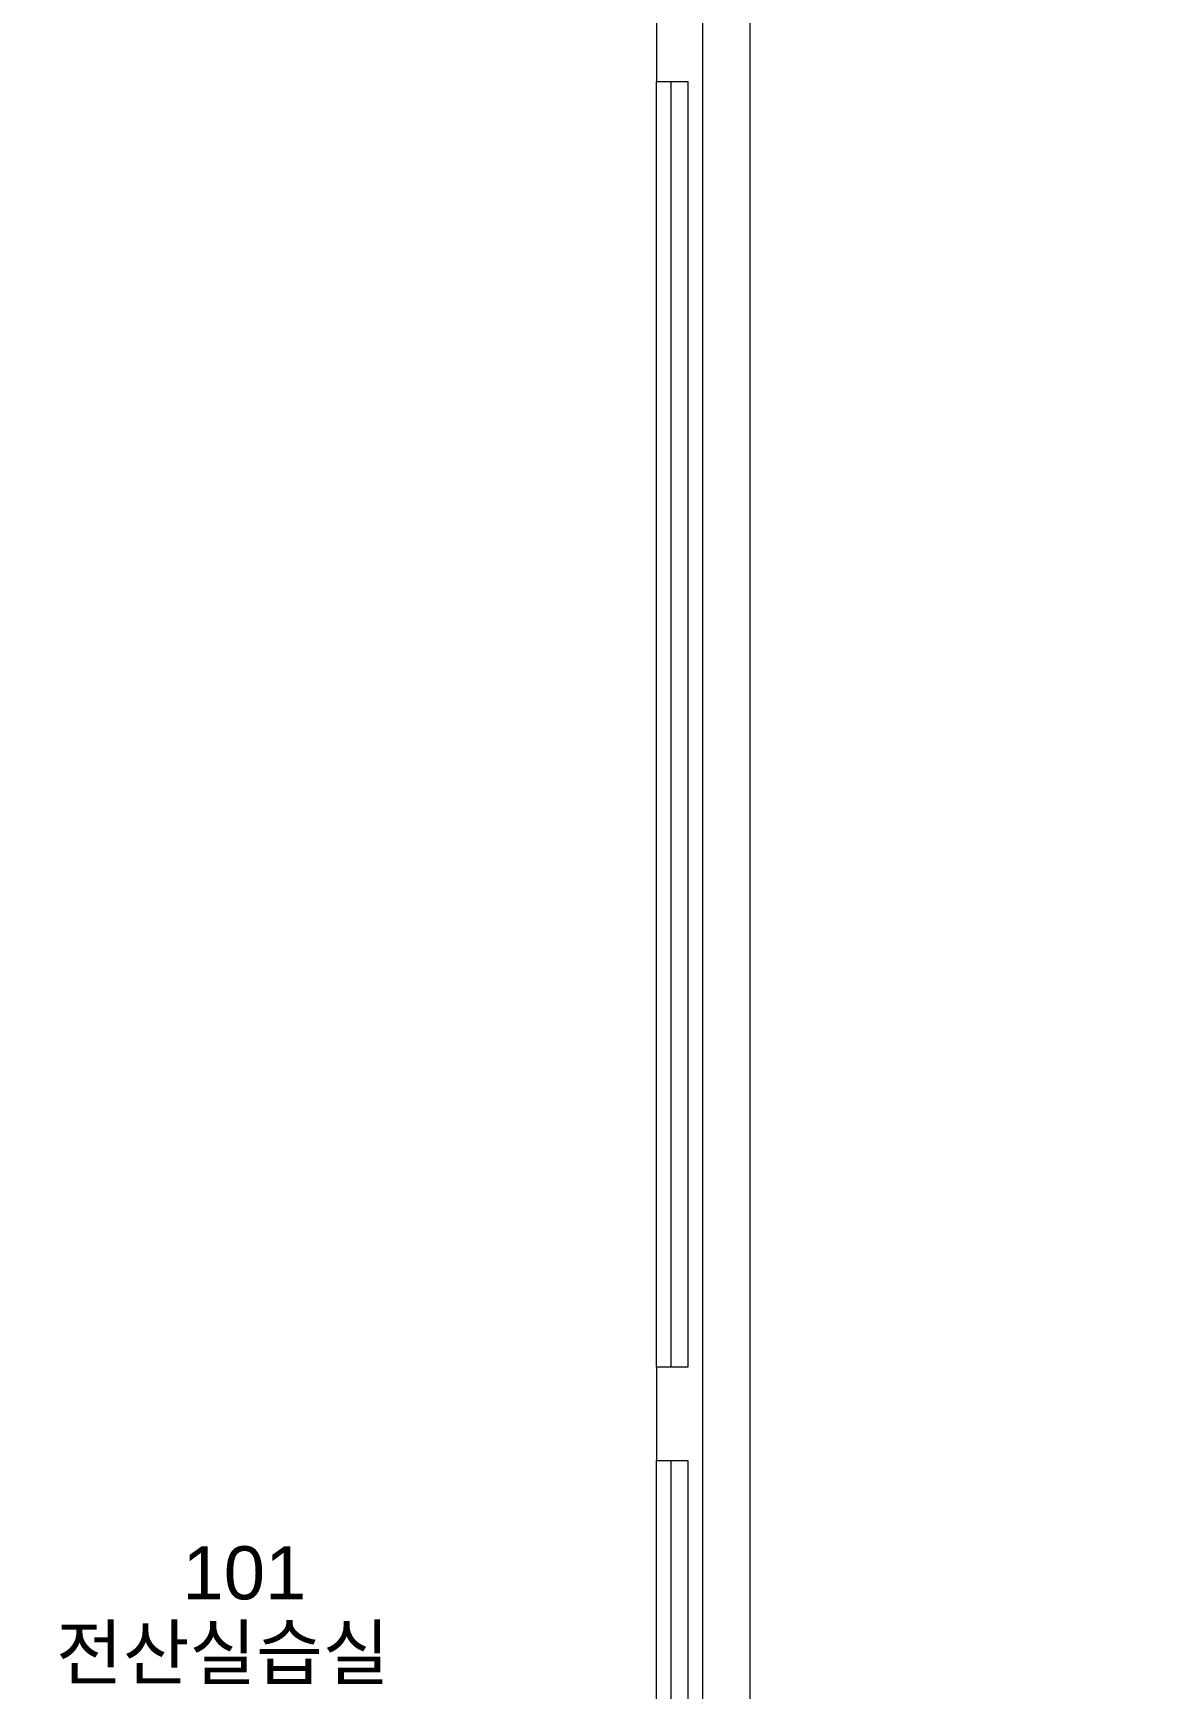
# Model space of a CAD drawing. Header units: millimetres. Extents: x -2246 to 101218, y 0 to 66109.
# Drawn here: x 86146 to 93460, y 26635 to 37329 of the extents above; entities that cross this region are included whole.
import ezdxf

# ---------------------------------------------------------------- set-up
doc = ezdxf.new("R2010")
doc.units = ezdxf.units.MM
doc.layers.add('PDF_문자', color=7, linetype='Continuous')
doc.layers.add('PDF_형상', color=7, linetype='Continuous')
doc.styles.add('PDF 맑은고딕', font='Arial.ttf')

msp = doc.modelspace()

# ---------------------------------------------------------------- linework, layer by layer
at = {"layer": 'PDF_형상', "lineweight": 5}
for points in [[(25061, 49219), (66868, 49219), (76242, 49219), (78572, 49219), (90467, 49219), (90467, 37514), (90467, 16404), (83466, 16404), (79674, 16404), (79674, 16807), (72471, 16807), (72471, 14805), (65269, 14805), (65269, 16807), (58066, 16807)], [(90171, 17103), (90171, 28109), (90372, 28109), (90372, 17103), (90171, 17103), (90171, 16510), (90775, 16510), (90775, 44113), (93867, 44113), (94175, 43817), (95022, 43817), (95022, 44262), (94471, 44262), (94471, 44812), (90775, 44812), (90775, 45713), (90372, 45713), (90171, 45713), (90171, 37610), (85065, 37610)], [(90372, 45713), (90372, 37610), (90171, 37610), (90171, 37017), (90372, 37017), (90372, 28712), (90171, 28712), (90171, 28109)], [(90171, 28712), (90171, 37017)], [(90266, 28712), (90266, 37017)], [(90266, 17103), (90266, 28109)]]:
    msp.add_lwpolyline(points, dxfattribs=at)
msp.add_lwpolyline([(84970, 37514), (90467, 37514), (90467, 16404), (83466, 16404), (83466, 28511), (84970, 28511)], close=True, dxfattribs=at)

# ---------------------------------------------------------------- texts
at = {"layer": 'PDF_문자', "char_height": 343.2, "attachment_point": 4, "style": 'PDF 맑은고딕'}
for s, insert in [('101', (87110, 27382)), ('전산실습실', (86294, 26853))]:
    msp.add_mtext(s, dxfattribs=dict(at, insert=insert))

doc.saveas('drawing.dxf')
